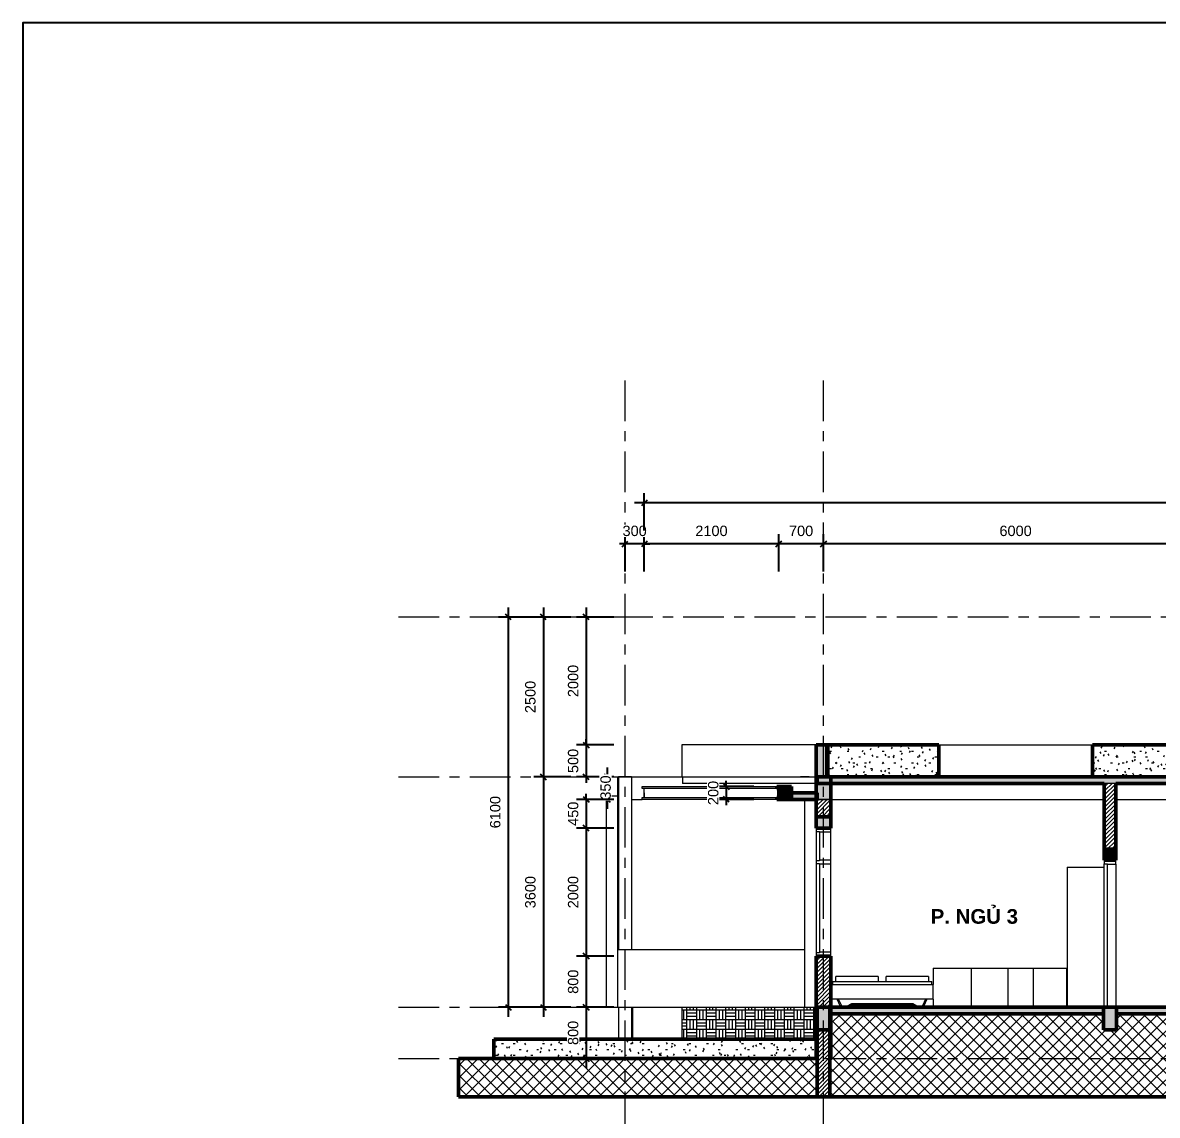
# Model space of a CAD drawing. Header units: millimetres. Extents: x 2164007 to 2324354, y -2513385 to -2308978.
# Drawn here: x 2201896 to 2219618, y -2465074 to -2447998 of the extents above; entities that cross this region are included whole.
import ezdxf

# ---------------------------------------------------------------- set-up
doc = ezdxf.new("R2010")
doc.units = ezdxf.units.MM
doc.linetypes.add('Grid Line', pattern=[22.225, 12.7, -3.175, 3.175, -3.175])
doc.layers.add('5', color=5, linetype='Continuous')
for name, color, linetype, lineweight in [('A-ANNO-DIMS', 211, 'Continuous', 9), ('A-AREA-IDEN', 2, 'Continuous', 9), ('A-DETL-GENF', 8, 'Continuous', 9), ('A-DETL-THIN', 151, 'Continuous', 9), ('A-DETL-WIDE', 214, 'Continuous', 50), ('A-DOOR', 8, 'Continuous', 13), ('A-FLOR', 8, 'Continuous', 13), ('A-FLOR-PATT', 8, 'Continuous', 13), ('A-GLAZ', 8, 'Continuous', 13), ('A-WALL', 113, 'Continuous', 20), ('A-WALL-PATT', 8, 'Continuous', 50), ('I-FURN', 8, 'Continuous', 9), ('S-BEAM', 8, 'Continuous', 9), ('S-COLS', 52, 'Continuous', 9), ('S-GRID', 8, 'Continuous', 9)]:
    doc.layers.add(name, color=color, linetype=linetype, lineweight=lineweight)
doc.styles.add('Arial_1', font='arial.ttf', dxfattribs={"height": 162.282934})
doc.styles.add('Arial_B_1', font='arialbd.ttf', dxfattribs={"height": 253.68905})
doc.dimstyles.new('Dim_dai_ca_vu', dxfattribs={"dimscale": 304.8, "dimtxt": 165, "dimasz": 0.292969, "dimexe": 0.492126, "dimexo": 0.0625, "dimgap": 0.393701, "dimtad": 1, "dimdec": 0, "dimzin": 0, "dimdsep": 46, "dimtxsty": 'Arial_1', "dimblk1": 'OBLIQUE', "dimblk2": 'OBLIQUE', "dimsah": 1, "dimcen": 0.09, "dimdle": 0.492126, "dimadec": 0, "dimazin": 0, "dimtfac": 1, "dimtdec": 4, "dimtix": 1, "dimtmove": 0, "dimatfit": 3, "dimfxl": 0.984252, "dimfxlon": 1, "dimtvp": 1, "dimtfill": 1, "dimtolj": 1, "dimtzin": 0, "dimarcsym": 2})
doc.dimstyles.new('Dim_dai_ca_vu_1', dxfattribs={"dimscale": 304.8, "dimtxt": 165, "dimasz": 0.292969, "dimexe": 0.492126, "dimexo": 0.0625, "dimgap": 0.393701, "dimtad": 1, "dimdec": 0, "dimzin": 0, "dimdsep": 46, "dimtxsty": 'Arial_1', "dimblk1": 'OBLIQUE', "dimblk2": 'OBLIQUE', "dimsah": 1, "dimcen": 0.09, "dimdle": 0.492126, "dimadec": 0, "dimazin": 0, "dimtfac": 1, "dimtdec": 4, "dimtix": 1, "dimtmove": 0, "dimatfit": 3, "dimfxl": 0.984252, "dimfxlon": 1, "dimtvp": 1, "dimtfill": 1, "dimtolj": 1, "dimtzin": 0, "dimarcsym": 2})
pattern_1 = [(45, (2224097.583, -2460935.895), (-31.8198, 31.8198), [])]
pattern_2 = [(0, (2224097.58, -2460935.895), (365.76, 91.44), [30.175, -244.145, 30.175, -244.145, -1463.04]), (0, (2224097.58, -2460935.895), (365.76, 91.44), [-548.64, 30.175, -518.465, 30.175, -244.145, -640.08]), (0, (2224097.58, -2460935.895), (365.76, 91.44), [-1371.6, 30.175, -152.705, 30.175, -427.025]), (120, (2224234.74, -2460890.175), (-262.06936, 271.03745), [30.175, -244.145, 30.175, -1707.185]), (120, (2224234.74, -2460890.175), (-262.06936, 271.03745), [-304.495, -244.145, 30.175, -518.465, -914.4]), (120, (2224234.74, -2460890.175), (-262.06936, 271.03745), [-1097.28, 30.175, -244.145, 30.175, -609.905]), (120, (2224234.74, -2460890.175), (-262.06936, 271.03745), [-1401.775, -152.705, 30.175, -427.025]), (240, (2224280.46, -2460707.295), (-103.69064, -362.47745), [30.175, -244.145, 30.175, -1707.185]), (240, (2224280.46, -2460707.295), (-103.69064, -362.47745), [-304.495, -244.145, 30.175, -518.465, -914.4]), (240, (2224280.46, -2460707.295), (-103.69064, -362.47745), [-1097.28, 30.175, -244.145, 30.175, -609.905]), (240, (2224280.46, -2460707.295), (-103.69064, -362.47745), [-1401.775, -152.705, 30.175, -427.025])]

# ---------------------------------------------------------------- blocks, each defined once
blk = doc.blocks.new('Bed 1800X200 - Double 53_ x 74_ 2-1063012-mc 1-1')
at = {"layer": 'I-FURN'}
for p, q in [((-8100, 356), (-6500, 356)), ((-8074, 406), (-8074, 356)), ((-8074, 406), (-8049, 406)), ((-8049, 406), (-6551, 406)), ((-7363, 483), (-8024, 483)), ((-8024, 457), (-8024, 483)), ((-8024, 432), (-8024, 457)), ((-8024, 406), (-8024, 432)), ((-7363, 483), (-7363, 457)), ((-7363, 457), (-7363, 432)), ((-7363, 432), (-7363, 406)), ((-6576, 483), (-7236, 483)), ((-7236, 457), (-7236, 483)), ((-7236, 432), (-7236, 457)), ((-7236, 406), (-7236, 432)), ((-6576, 483), (-6576, 457)), ((-6576, 457), (-6576, 432)), ((-6576, 432), (-6576, 406)), ((-6551, 406), (-6525, 406)), ((-6525, 356), (-6525, 406)), ((-6500, 127), (-6500, 356)), ((-6500, 127), (-8100, 127)), ((-7948, 15), (-8000, 127)), ((-7930, 23), (-7979, 127)), ((-7930, 23), (-7979, 127)), ((-7846, 19), (-7925, 19)), ((-7778, 57), (-7843, 20)), ((-7773, 38), (-7833, 3)), ((-7773, 38), (-7833, 3)), ((-6821, 57), (-7778, 57)), ((-6827, 38), (-7773, 38)), ((-6766, 3), (-6827, 38)), ((-6757, 20), (-6821, 57)), ((-6675, 19), (-6754, 19)), ((-6621, 127), (-6669, 23)), ((-6600, 127), (-6652, 15))]:
    blk.add_line(p, q, dxfattribs=at)
for centre, radius, start, end in [((-7925, 25), 25.4, 205, 270), ((-7924, 25), 6.35, 205, 270), ((-7925, 25), 6.35, 205, 270), ((-7846, 25), 6.35, 270, 300), ((-7846, 25), 25.4, 270, 300), ((-7846, 25), 25.4, 285, 300), ((-6754, 25), 25.4, 240, 270), ((-6754, 25), 6.35, 240, 270), ((-6675, 25), 6.35, 270, 335), ((-6675, 25), 25.4, 270, 335)]:
    blk.add_arc(centre, radius, start, end, dxfattribs=at)
blk = doc.blocks.new('Furniture 3 - Furniture 3-1062904-mc 1-1')
at = {"layer": 'I-FURN'}
for p, q in [((-6500, 611), (-5910, 611)), ((-6500, 611), (-6500, 356)), ((-6500, 127), (-6500, 20)), ((-5910, 20), (-6500, 20))]:
    blk.add_line(p, q, dxfattribs=at)
blk = doc.blocks.new('Furniture 5 - Furniture 3-1062959-mc 1-1')
at = {"layer": 'I-FURN'}
for p, q in [((-5910, 611), (-5335, 611)), ((-5910, 611), (-5910, 20)), ((-4935, 611), (-4415, 611)), ((-4415, 20), (-4415, 611)), ((-5335, 20), (-5910, 20)), ((-4415, 20), (-4935, 20))]:
    blk.add_line(p, q, dxfattribs=at)
blk = doc.blocks.new('Furniture 10 - Furniture 3-1063418-mc 1-1')
at = {"layer": 'I-FURN'}
for p, q in [((-5335, 611), (-5335, 20)), ((-5335, 611), (-4935, 611)), ((-4935, 20), (-4935, 611)), ((-4935, 20), (-5335, 20))]:
    blk.add_line(p, q, dxfattribs=at)
blk = doc.blocks.new('Furniture 20 - Furniture 3-1065859-mc 1-1')
at = {"layer": 'I-FURN'}
for q in [(-3830, 2189), (-4410, 0)]:
    blk.add_line((-4410, 2189), q, dxfattribs=at)
blk = doc.blocks.new('CUADI XINFA 65X940X2300 - D2-1066362-mc 1-1')
at = {"layer": 'A-DOOR'}
for p, q in [((-3830, 2300), (-3830, 2245)), ((-3830, 2245), (-3780, 2245)), ((-3830, 0), (-3830, 2245)), ((-3780, 2245), (-3780, 2235)), ((-3780, 2235), (-3650, 2235)), ((-3780, 0), (-3780, 2235)), ((-3650, 2235), (-3650, 2300)), ((-3650, 2235), (-3650, 0))]:
    blk.add_line(p, q, dxfattribs=at)
blk = doc.blocks.new('SO2000X2000X700 - S3-1099097-mc 1-1')
at = {"layer": 'A-GLAZ'}
for p, q in [((-8330, 2800), (-8330, 2750)), ((-8330, 2750), (-8280, 2750)), ((-8330, 2750), (-8330, 2290)), ((-8280, 2750), (-8280, 2740)), ((-8280, 2740), (-8100, 2740)), ((-8280, 2740), (-8280, 2300)), ((-8100, 2740), (-8100, 2800)), ((-8100, 2300), (-8100, 2740)), ((-8280, 2290), (-8330, 2290)), ((-8330, 2290), (-8330, 2250)), ((-8330, 2250), (-8280, 2250)), ((-8330, 2250), (-8330, 850)), ((-8100, 2300), (-8280, 2300)), ((-8280, 2300), (-8280, 2290)), ((-8280, 2250), (-8280, 2240)), ((-8280, 2240), (-8100, 2240)), ((-8280, 2240), (-8280, 860)), ((-8100, 2240), (-8100, 2300)), ((-8100, 860), (-8100, 2240)), ((-8280, 850), (-8330, 850)), ((-8330, 850), (-8330, 800)), ((-8330, 800), (-8100, 800)), ((-8280, 860), (-8280, 850)), ((-8100, 860), (-8280, 860)), ((-8100, 800), (-8100, 860))]:
    blk.add_line(p, q, dxfattribs=at)
blk = doc.blocks.new('Floors 3 - Floors 3-1078498-mc 1-1')
at = {"layer": 'A-FLOR-PATT', "lineweight": 13}
blk.add_hatch(color=256, dxfattribs=at).paths.add_polyline_path([(-8915, 3250), (-8715, 3250), (-8715, 3450), (-8915, 3450)], flags=0)
at = {"layer": 'A-FLOR'}
blk.add_line((-11015, 3280), (-11015, 3420), dxfattribs=at)
at = {"layer": 'A-FLOR', "lineweight": 50}
for p, q in [((-8715, 3450), (-8915, 3450)), ((-8915, 3450), (-8915, 3250)), ((-8715, 3250), (-8715, 3450)), ((-8915, 3250), (-8715, 3250))]:
    blk.add_line(p, q, dxfattribs=at)
blk = doc.blocks.new('Floors 6 - Floors 3-1090177-mc 1-1')
at = {"layer": 'A-FLOR-PATT', "lineweight": 13}
h = blk.add_hatch(color=256, dxfattribs=at)
h.paths.add_polyline_path([(-8945, 3250), (-8915, 3250), (-8915, 3280), (-8945, 3280)], flags=0)
h.paths.add_polyline_path([(-8945, 3420), (-8915, 3420), (-8915, 3450), (-8945, 3450)], flags=0)
at = {"layer": 'A-FLOR'}
for p, q in [((-11045, 3450), (-8945, 3450)), ((-11045, 3420), (-11045, 3450)), ((-8945, 3420), (-11045, 3420)), ((-11045, 3280), (-8945, 3280)), ((-11045, 3250), (-11045, 3280)), ((-8945, 3250), (-11045, 3250))]:
    blk.add_line(p, q, dxfattribs=at)
at = {"layer": 'A-FLOR', "lineweight": 50}
for p, q in [((-8915, 3450), (-8945, 3450)), ((-8945, 3450), (-8945, 3420)), ((-8945, 3420), (-8915, 3420)), ((-8915, 3420), (-8915, 3450)), ((-8915, 3280), (-8945, 3280)), ((-8945, 3280), (-8945, 3250)), ((-8945, 3250), (-8915, 3250)), ((-8915, 3250), (-8915, 3280))]:
    blk.add_line(p, q, dxfattribs=at)
blk = doc.blocks.new('_Oblique')
at = {"color": 0, "linetype": 'ByBlock', "lineweight": -2}
blk.add_line((-0.5, -0.5), (0.5, 0.5), dxfattribs=at)
blk = doc.blocks.new('*D518')
at = {"layer": 'A-ANNO-DIMS', "color": 0, "lineweight": -2}
for p, q in [((2214404, -2456575), (2214404, -2455994)), ((2220404, -2456575), (2220404, -2455994)), ((2220554, -2456144), (2214254, -2456144))]:
    blk.add_line(p, q, dxfattribs=at)
at = {"layer": 'Defpoints', "color": 0}
for p in [(2214404, -2456144), (2214404, -2456594), (2220404, -2456594)]:
    blk.add_point(p, dxfattribs=at)
at = {"layer": 'A-ANNO-DIMS', "color": 0, "lineweight": -2, "xscale": 89.296875, "yscale": 89.296875, "zscale": 89.296875, "rotation": 180}
blk.add_blockref('_Oblique', (2214404, -2456144), dxfattribs=at)
at = {"layer": 'A-ANNO-DIMS', "color": 0, "lineweight": -2, "xscale": 89.296875, "yscale": 89.296875, "zscale": 89.296875}
blk.add_blockref('_Oblique', (2220404, -2456144), dxfattribs=at)
at = {"layer": 'A-ANNO-DIMS', "color": 0, "insert": (2217404, -2455941), "char_height": 162.3, "attachment_point": 5, "style": 'Arial_1', "bg_fill": 3, "box_fill_scale": 1.1, "bg_fill_color": 256, "bg_fill_true_color": 13158600, "bg_fill_transparency": 0}
blk.add_mtext('\\A1;6000', dxfattribs=at)
blk = doc.blocks.new('*D519')
at = {"layer": 'A-ANNO-DIMS', "color": 0, "lineweight": -2}
for p, q in [((2213704, -2456575), (2213704, -2455994)), ((2214404, -2456575), (2214404, -2455994)), ((2214554, -2456144), (2213554, -2456144))]:
    blk.add_line(p, q, dxfattribs=at)
at = {"layer": 'Defpoints', "color": 0}
for p in [(2213704, -2456144), (2213704, -2456594), (2214404, -2456594)]:
    blk.add_point(p, dxfattribs=at)
at = {"layer": 'A-ANNO-DIMS', "color": 0, "lineweight": -2, "xscale": 89.296875, "yscale": 89.296875, "zscale": 89.296875, "rotation": 180}
blk.add_blockref('_Oblique', (2213704, -2456144), dxfattribs=at)
at = {"layer": 'A-ANNO-DIMS', "color": 0, "lineweight": -2, "xscale": 89.296875, "yscale": 89.296875, "zscale": 89.296875}
blk.add_blockref('_Oblique', (2214404, -2456144), dxfattribs=at)
at = {"layer": 'A-ANNO-DIMS', "color": 0, "insert": (2214054, -2455941), "char_height": 162.3, "attachment_point": 5, "style": 'Arial_1', "bg_fill": 3, "box_fill_scale": 1.1, "bg_fill_color": 256, "bg_fill_true_color": 13158600, "bg_fill_transparency": 15840092}
blk.add_mtext('\\A1;700', dxfattribs=at)
blk = doc.blocks.new('*D520')
at = {"layer": 'A-ANNO-DIMS', "color": 0, "lineweight": -2}
for p, q in [((2211604, -2456575), (2211604, -2455994)), ((2213704, -2456575), (2213704, -2455994)), ((2213854, -2456144), (2211454, -2456144))]:
    blk.add_line(p, q, dxfattribs=at)
at = {"layer": 'Defpoints', "color": 0}
for p in [(2211604, -2456144), (2211604, -2456594), (2213704, -2456594)]:
    blk.add_point(p, dxfattribs=at)
at = {"layer": 'A-ANNO-DIMS', "color": 0, "lineweight": -2, "xscale": 89.296875, "yscale": 89.296875, "zscale": 89.296875, "rotation": 180}
blk.add_blockref('_Oblique', (2211604, -2456144), dxfattribs=at)
at = {"layer": 'A-ANNO-DIMS', "color": 0, "lineweight": -2, "xscale": 89.296875, "yscale": 89.296875, "zscale": 89.296875}
blk.add_blockref('_Oblique', (2213704, -2456144), dxfattribs=at)
at = {"layer": 'A-ANNO-DIMS', "color": 0, "insert": (2212654, -2455941), "char_height": 162.3, "attachment_point": 5, "style": 'Arial_1', "bg_fill": 3, "box_fill_scale": 1.1, "bg_fill_color": 256, "bg_fill_true_color": 13158600, "bg_fill_transparency": 15840092}
blk.add_mtext('\\A1;2100', dxfattribs=at)
blk = doc.blocks.new('*D521')
at = {"layer": 'A-ANNO-DIMS', "color": 0, "lineweight": -2}
for p, q in [((2211304, -2456575), (2211304, -2455994)), ((2211604, -2456575), (2211604, -2455994)), ((2211304, -2456144), (2211215, -2456144)), ((2211604, -2456144), (2211304, -2456144)), ((2211604, -2456144), (2211693, -2456144))]:
    blk.add_line(p, q, dxfattribs=at)
at = {"layer": 'Defpoints', "color": 0}
for p in [(2211304, -2456144), (2211304, -2456594), (2211604, -2456594)]:
    blk.add_point(p, dxfattribs=at)
at = {"layer": 'A-ANNO-DIMS', "color": 0, "lineweight": -2, "xscale": 89.296875, "yscale": 89.296875, "zscale": 89.296875}
blk.add_blockref('_Oblique', (2211304, -2456144), dxfattribs=at)
at = {"layer": 'A-ANNO-DIMS', "color": 0, "lineweight": -2, "xscale": 89.296875, "yscale": 89.296875, "zscale": 89.296875, "rotation": 180}
blk.add_blockref('_Oblique', (2211604, -2456144), dxfattribs=at)
at = {"layer": 'A-ANNO-DIMS', "color": 0, "insert": (2211454, -2455941), "char_height": 162.3, "attachment_point": 5, "style": 'Arial_1', "bg_fill": 3, "box_fill_scale": 1.1, "bg_fill_color": 256, "bg_fill_true_color": 13158600, "bg_fill_transparency": 5311984}
blk.add_mtext('\\A1;300', dxfattribs=at)
blk = doc.blocks.new('*D522')
at = {"layer": 'A-ANNO-DIMS', "color": 0, "lineweight": -2}
for p, q in [((2211604, -2455934), (2211604, -2455353)), ((2232604, -2455934), (2232604, -2455353)), ((2232754, -2455503), (2211454, -2455503))]:
    blk.add_line(p, q, dxfattribs=at)
at = {"layer": 'Defpoints', "color": 0}
for p in [(2211604, -2455503), (2211604, -2455953), (2232604, -2455953)]:
    blk.add_point(p, dxfattribs=at)
at = {"layer": 'A-ANNO-DIMS', "color": 0, "lineweight": -2, "xscale": 89.296875, "yscale": 89.296875, "zscale": 89.296875, "rotation": 180}
blk.add_blockref('_Oblique', (2211604, -2455503), dxfattribs=at)
at = {"layer": 'A-ANNO-DIMS', "color": 0, "lineweight": -2, "xscale": 89.296875, "yscale": 89.296875, "zscale": 89.296875}
blk.add_blockref('_Oblique', (2232604, -2455503), dxfattribs=at)
at = {"layer": 'A-ANNO-DIMS', "color": 0, "insert": (2222104, -2455300), "char_height": 162.3, "attachment_point": 5, "style": 'Arial_1', "bg_fill": 3, "box_fill_scale": 1.1, "bg_fill_color": 256, "bg_fill_true_color": 13158600, "bg_fill_transparency": 5769772}
blk.add_mtext('\\A1;21000', dxfattribs=at)
blk = doc.blocks.new('*D523')
at = {"layer": 'A-ANNO-DIMS', "color": 0, "lineweight": -2}
for p, q in [((2210697, -2457136), (2210697, -2459436)), ((2211127, -2457286), (2210547, -2457286)), ((2211127, -2459286), (2210547, -2459286))]:
    blk.add_line(p, q, dxfattribs=at)
at = {"layer": 'Defpoints', "color": 0}
for p in [(2211147, -2457286), (2210697, -2459286), (2211147, -2459286)]:
    blk.add_point(p, dxfattribs=at)
at = {"layer": 'A-ANNO-DIMS', "color": 0, "lineweight": -2, "xscale": 89.296875, "yscale": 89.296875, "zscale": 89.296875}
for p, rotation in [((2210697, -2457286), 90), ((2210697, -2459286), 270)]:
    blk.add_blockref('_Oblique', p, dxfattribs=dict(at, rotation=rotation))
at = {"layer": 'A-ANNO-DIMS', "color": 0, "insert": (2210494, -2458286), "char_height": 162.3, "attachment_point": 5, "rotation": 90, "style": 'Arial_1', "bg_fill": 3, "box_fill_scale": 1.1, "bg_fill_color": 256, "bg_fill_true_color": 13158600, "bg_fill_transparency": 15842156}
blk.add_mtext('\\A1;2000', dxfattribs=at)
blk = doc.blocks.new('*D524')
at = {"layer": 'A-ANNO-DIMS', "color": 0, "lineweight": -2}
for p, q in [((2210697, -2459286), (2210697, -2459197)), ((2211127, -2459286), (2210547, -2459286)), ((2210697, -2459286), (2210697, -2459786)), ((2211127, -2459786), (2210547, -2459786)), ((2210697, -2459786), (2210697, -2459875))]:
    blk.add_line(p, q, dxfattribs=at)
at = {"layer": 'Defpoints', "color": 0}
for p in [(2211147, -2459286), (2210697, -2459786), (2211147, -2459786)]:
    blk.add_point(p, dxfattribs=at)
at = {"layer": 'A-ANNO-DIMS', "color": 0, "lineweight": -2, "xscale": 89.296875, "yscale": 89.296875, "zscale": 89.296875}
for p, rotation in [((2210697, -2459286), 270), ((2210697, -2459786), 90)]:
    blk.add_blockref('_Oblique', p, dxfattribs=dict(at, rotation=rotation))
at = {"layer": 'A-ANNO-DIMS', "color": 0, "insert": (2210494, -2459536), "char_height": 162.3, "attachment_point": 5, "rotation": 90, "style": 'Arial_1', "bg_fill": 3, "box_fill_scale": 1.1, "bg_fill_color": 256, "bg_fill_true_color": 13158600, "bg_fill_transparency": 15842156}
blk.add_mtext('\\A1;500', dxfattribs=at)
blk = doc.blocks.new('*D525')
at = {"layer": 'A-ANNO-DIMS', "color": 0, "lineweight": -2}
for p, q in [((2211027, -2459636), (2211027, -2460286)), ((2211127, -2459786), (2210877, -2459786)), ((2211127, -2460136), (2210877, -2460136))]:
    blk.add_line(p, q, dxfattribs=at)
at = {"layer": 'A-ANNO-DIMS', "color": 0, "lineweight": -2, "xscale": 89.296875, "yscale": 89.296875, "zscale": 89.296875}
for p, rotation in [((2211027, -2459786), 90), ((2211027, -2460136), 270)]:
    blk.add_blockref('_Oblique', p, dxfattribs=dict(at, rotation=rotation))
at = {"layer": 'A-ANNO-DIMS', "color": 0, "insert": (2210919, -2460140), "char_height": 162.3, "attachment_point": 1, "rotation": 90, "line_spacing_factor": 0.938532, "style": 'Arial_1', "bg_fill": 3, "box_fill_scale": 1.1, "bg_fill_color": 256, "bg_fill_true_color": 13158600, "bg_fill_transparency": 5455232}
blk.add_mtext('\\A1;350', dxfattribs=at)
at = {"layer": 'Defpoints', "color": 0}
for p in [(2211147, -2459786), (2211027, -2460136), (2211147, -2460136)]:
    blk.add_point(p, dxfattribs=at)
blk = doc.blocks.new('*D526')
at = {"layer": 'A-ANNO-DIMS', "color": 0, "lineweight": -2}
for p, q in [((2210697, -2460136), (2210697, -2460047)), ((2211127, -2460136), (2210547, -2460136)), ((2210697, -2460136), (2210697, -2460586)), ((2211127, -2460586), (2210547, -2460586)), ((2210697, -2460586), (2210697, -2460675))]:
    blk.add_line(p, q, dxfattribs=at)
at = {"layer": 'Defpoints', "color": 0}
for p in [(2211147, -2460136), (2210697, -2460586), (2211147, -2460586)]:
    blk.add_point(p, dxfattribs=at)
at = {"layer": 'A-ANNO-DIMS', "color": 0, "lineweight": -2, "xscale": 89.296875, "yscale": 89.296875, "zscale": 89.296875}
for p, rotation in [((2210697, -2460136), 270), ((2210697, -2460586), 90)]:
    blk.add_blockref('_Oblique', p, dxfattribs=dict(at, rotation=rotation))
at = {"layer": 'A-ANNO-DIMS', "color": 0, "insert": (2210494, -2460361), "char_height": 162.3, "attachment_point": 5, "rotation": 90, "style": 'Arial_1', "bg_fill": 3, "box_fill_scale": 1.1, "bg_fill_color": 256, "bg_fill_true_color": 13158600, "bg_fill_transparency": 15842156}
blk.add_mtext('\\A1;450', dxfattribs=at)
blk = doc.blocks.new('*D527')
at = {"layer": 'A-ANNO-DIMS', "color": 0, "lineweight": -2}
for p, q in [((2210697, -2460436), (2210697, -2462736)), ((2211127, -2460586), (2210547, -2460586)), ((2211127, -2462586), (2210547, -2462586))]:
    blk.add_line(p, q, dxfattribs=at)
at = {"layer": 'Defpoints', "color": 0}
for p in [(2211147, -2460586), (2210697, -2462586), (2211147, -2462586)]:
    blk.add_point(p, dxfattribs=at)
at = {"layer": 'A-ANNO-DIMS', "color": 0, "lineweight": -2, "xscale": 89.296875, "yscale": 89.296875, "zscale": 89.296875}
for p, rotation in [((2210697, -2460586), 90), ((2210697, -2462586), 270)]:
    blk.add_blockref('_Oblique', p, dxfattribs=dict(at, rotation=rotation))
at = {"layer": 'A-ANNO-DIMS', "color": 0, "insert": (2210494, -2461586), "char_height": 162.3, "attachment_point": 5, "rotation": 90, "style": 'Arial_1', "bg_fill": 3, "box_fill_scale": 1.1, "bg_fill_color": 256, "bg_fill_true_color": 13158600, "bg_fill_transparency": 5445760}
blk.add_mtext('\\A1;2000', dxfattribs=at)
blk = doc.blocks.new('*D528')
at = {"layer": 'A-ANNO-DIMS', "color": 0, "lineweight": -2}
for p, q in [((2211127, -2462586), (2210547, -2462586)), ((2210697, -2462436), (2210697, -2463536)), ((2211127, -2463386), (2210547, -2463386))]:
    blk.add_line(p, q, dxfattribs=at)
at = {"layer": 'Defpoints', "color": 0}
for p in [(2211147, -2462586), (2210697, -2463386), (2211147, -2463386)]:
    blk.add_point(p, dxfattribs=at)
at = {"layer": 'A-ANNO-DIMS', "color": 0, "lineweight": -2, "xscale": 89.296875, "yscale": 89.296875, "zscale": 89.296875}
for p, rotation in [((2210697, -2462586), 90), ((2210697, -2463386), 270)]:
    blk.add_blockref('_Oblique', p, dxfattribs=dict(at, rotation=rotation))
at = {"layer": 'A-ANNO-DIMS', "color": 0, "insert": (2210494, -2462986), "char_height": 162.3, "attachment_point": 5, "rotation": 90, "style": 'Arial_1', "bg_fill": 3, "box_fill_scale": 1.1, "bg_fill_color": 256, "bg_fill_true_color": 13158600, "bg_fill_transparency": 15842156}
blk.add_mtext('\\A1;800', dxfattribs=at)
blk = doc.blocks.new('*D529')
at = {"layer": 'A-ANNO-DIMS', "color": 0, "lineweight": -2}
for p, q in [((2210697, -2463236), (2210697, -2464336)), ((2211127, -2463386), (2210547, -2463386)), ((2211127, -2464186), (2210547, -2464186))]:
    blk.add_line(p, q, dxfattribs=at)
at = {"layer": 'Defpoints', "color": 0}
for p in [(2211147, -2463386), (2210697, -2464186), (2211147, -2464186)]:
    blk.add_point(p, dxfattribs=at)
at = {"layer": 'A-ANNO-DIMS', "color": 0, "lineweight": -2, "xscale": 89.296875, "yscale": 89.296875, "zscale": 89.296875}
for p, rotation in [((2210697, -2463386), 90), ((2210697, -2464186), 270)]:
    blk.add_blockref('_Oblique', p, dxfattribs=dict(at, rotation=rotation))
at = {"layer": 'A-ANNO-DIMS', "color": 0, "insert": (2210494, -2463786), "char_height": 162.3, "attachment_point": 5, "rotation": 90, "style": 'Arial_1', "bg_fill": 3, "box_fill_scale": 1.1, "bg_fill_color": 256, "bg_fill_true_color": 13158600, "bg_fill_transparency": 1216648}
blk.add_mtext('\\A1;800', dxfattribs=at)
blk = doc.blocks.new('*D530')
at = {"layer": 'A-ANNO-DIMS', "color": 0, "lineweight": -2}
for p, q in [((2210029, -2457136), (2210029, -2459936)), ((2210460, -2457286), (2209879, -2457286)), ((2210460, -2459786), (2209879, -2459786))]:
    blk.add_line(p, q, dxfattribs=at)
at = {"layer": 'Defpoints', "color": 0}
for p in [(2210479, -2457286), (2210029, -2459786), (2210479, -2459786)]:
    blk.add_point(p, dxfattribs=at)
at = {"layer": 'A-ANNO-DIMS', "color": 0, "lineweight": -2, "xscale": 89.296875, "yscale": 89.296875, "zscale": 89.296875}
for p, rotation in [((2210029, -2457286), 90), ((2210029, -2459786), 270)]:
    blk.add_blockref('_Oblique', p, dxfattribs=dict(at, rotation=rotation))
at = {"layer": 'A-ANNO-DIMS', "color": 0, "insert": (2209826, -2458536), "char_height": 162.3, "attachment_point": 5, "rotation": 90, "style": 'Arial_1', "bg_fill": 3, "box_fill_scale": 1.1, "bg_fill_color": 256, "bg_fill_true_color": 13158600, "bg_fill_transparency": 15847316}
blk.add_mtext('\\A1;2500', dxfattribs=at)
blk = doc.blocks.new('*D531')
at = {"layer": 'A-ANNO-DIMS', "color": 0, "lineweight": -2}
for p, q in [((2210029, -2459636), (2210029, -2463536)), ((2210460, -2459786), (2209879, -2459786)), ((2210460, -2463386), (2209879, -2463386))]:
    blk.add_line(p, q, dxfattribs=at)
at = {"layer": 'Defpoints', "color": 0}
for p in [(2210479, -2459786), (2210029, -2463386), (2210479, -2463386)]:
    blk.add_point(p, dxfattribs=at)
at = {"layer": 'A-ANNO-DIMS', "color": 0, "lineweight": -2, "xscale": 89.296875, "yscale": 89.296875, "zscale": 89.296875}
for p, rotation in [((2210029, -2459786), 90), ((2210029, -2463386), 270)]:
    blk.add_blockref('_Oblique', p, dxfattribs=dict(at, rotation=rotation))
at = {"layer": 'A-ANNO-DIMS', "color": 0, "insert": (2209826, -2461586), "char_height": 162.3, "attachment_point": 5, "rotation": 90, "style": 'Arial_1', "bg_fill": 3, "box_fill_scale": 1.1, "bg_fill_color": 256, "bg_fill_true_color": 13158600, "bg_fill_transparency": 15847316}
blk.add_mtext('\\A1;3600', dxfattribs=at)
blk = doc.blocks.new('*D532')
at = {"layer": 'A-ANNO-DIMS', "color": 0, "lineweight": -2}
for p, q in [((2209480, -2457136), (2209480, -2463536)), ((2209911, -2457286), (2209330, -2457286)), ((2209911, -2463386), (2209330, -2463386))]:
    blk.add_line(p, q, dxfattribs=at)
at = {"layer": 'Defpoints', "color": 0}
for p in [(2209930, -2457286), (2209480, -2463386), (2209930, -2463386)]:
    blk.add_point(p, dxfattribs=at)
at = {"layer": 'A-ANNO-DIMS', "color": 0, "lineweight": -2, "xscale": 89.296875, "yscale": 89.296875, "zscale": 89.296875}
for p, rotation in [((2209480, -2457286), 90), ((2209480, -2463386), 270)]:
    blk.add_blockref('_Oblique', p, dxfattribs=dict(at, rotation=rotation))
at = {"layer": 'A-ANNO-DIMS', "color": 0, "insert": (2209277, -2460336), "char_height": 162.3, "attachment_point": 5, "rotation": 90, "style": 'Arial_1', "bg_fill": 3, "box_fill_scale": 1.1, "bg_fill_color": 256, "bg_fill_true_color": 13158600, "bg_fill_transparency": 15847316}
blk.add_mtext('\\A1;6100', dxfattribs=at)
blk = doc.blocks.new('*D533')
at = {"layer": 'A-ANNO-DIMS', "color": 0, "lineweight": -2}
for p, q in [((2212885, -2459936), (2212885, -2459847)), ((2213316, -2459936), (2212735, -2459936)), ((2212885, -2459936), (2212885, -2460136)), ((2213316, -2460136), (2212735, -2460136)), ((2212885, -2460136), (2212885, -2460225))]:
    blk.add_line(p, q, dxfattribs=at)
at = {"layer": 'Defpoints', "color": 0}
for p in [(2213335, -2459936), (2212885, -2460136), (2213335, -2460136)]:
    blk.add_point(p, dxfattribs=at)
at = {"layer": 'A-ANNO-DIMS', "color": 0, "lineweight": -2, "xscale": 89.296875, "yscale": 89.296875, "zscale": 89.296875}
for p, rotation in [((2212885, -2459936), 270), ((2212885, -2460136), 90)]:
    blk.add_blockref('_Oblique', p, dxfattribs=dict(at, rotation=rotation))
at = {"layer": 'A-ANNO-DIMS', "color": 0, "insert": (2212682, -2460036), "char_height": 162.3, "attachment_point": 5, "rotation": 90, "style": 'Arial_1', "bg_fill": 3, "box_fill_scale": 1.1, "bg_fill_color": 256, "bg_fill_true_color": 13158600, "bg_fill_transparency": 15847316}
blk.add_mtext('\\A1;200', dxfattribs=at)

msp = doc.modelspace()

# ---------------------------------------------------------------- hatches: boundary and pattern name
at = {"layer": 'A-DETL-GENF'}
for points in [[(2214289.1, -2460585.9), (2214519.1, -2460585.9), (2214519.1, -2460407), (2214289.1, -2460407)], [(2218969.1, -2461085.9), (2218969.1, -2460915.2), (2218789.1, -2460915.2), (2218789.1, -2461085.9)], [(2214304.1, -2463735.9), (2214504.1, -2463735.9), (2214504.1, -2463385.9), (2214304.1, -2463385.9)], [(2218779.1, -2463735.9), (2218979.1, -2463735.9), (2218979.1, -2463385.9), (2218779.1, -2463385.9)]]:
    msp.add_hatch(color=7, dxfattribs=at).paths.add_polyline_path(points, flags=0)
h = msp.add_hatch(dxfattribs=at)
h.set_pattern_fill('FP_12', style=0, pattern_type=2)
h.set_pattern_definition([(45, (2224097.58, -2460935.9), (-95.4594, 95.4594), []), (135, (2224097.58, -2460935.9), (-95.4594, -95.4594), [])])
h.paths.add_polyline_path([(2237489.1, -2464785.9), (2237489.1, -2464185.9), (2232704.1, -2464185.9), (2232704.1, -2463535.9), (2230704.1, -2463535.9), (2230704.1, -2464785.9), (2233703.6, -2464785.9)], flags=0)
h.paths.add_polyline_path([(2230440.1, -2464785.9), (2230504.1, -2464785.9), (2230504.1, -2463535.9), (2230489.1, -2463535.9), (2230489.1, -2463485.9), (2225019.1, -2463485.9), (2225019.1, -2464185.9), (2225004.1, -2464186.4), (2225004.1, -2464785.9), (2228808.3, -2464785.9)], flags=0)
h.paths.add_polyline_path([(2224804.1, -2464785.9), (2224804.1, -2464185.9), (2220504.1, -2464185.9), (2220504.1, -2464785.9), (2223912.9, -2464785.9)], flags=0)
h.paths.add_polyline_path([(2220304.1, -2464785.9), (2220304.1, -2463485.9), (2218979.1, -2463485.9), (2218979.1, -2463735.9), (2218779.1, -2463735.9), (2218779.1, -2463485.9), (2214519.1, -2463485.9), (2214519.1, -2464185.9), (2214504.1, -2464185.9), (2214504.1, -2464785.9), (2219017.5, -2464785.9)], flags=0)
h.paths.add_polyline_path([(2214304.1, -2464785.9), (2214304.1, -2464185.9), (2208704.1, -2464185.9), (2208704.1, -2464785.9), (2214122.2, -2464785.9)], flags=0)
h = msp.add_hatch(dxfattribs=at)
h.set_pattern_fill('FP_1', style=0, pattern_type=2)
h.set_pattern_definition(pattern_1)
h.paths.add_polyline_path([(2214504.1, -2464785.9), (2214504.1, -2463735.9), (2214304.1, -2463735.9), (2214304.1, -2464785.9)], flags=0)
at = {"layer": 'A-FLOR-PATT', "lineweight": 9}
h = msp.add_hatch(dxfattribs=at)
h.set_pattern_fill('FP_5', color=256, style=0, pattern_type=2)
h.set_pattern_definition(pattern_2)
h.paths.add_polyline_path([(2214454.1, -2459785.9), (2216204.1, -2459785.9), (2216204.1, -2459285.9), (2214454.1, -2459285.9), (2214454.1, -2459773)], flags=0)
h.paths.add_polyline_path([(2220354.1, -2459785.9), (2220354.1, -2459285.9), (2218604.1, -2459285.9), (2218604.1, -2459785.9), (2220241.4, -2459785.9)], flags=0)
at = {"layer": 'A-FLOR-PATT', "lineweight": 13}
h = msp.add_hatch(color=256, dxfattribs=at)
h.paths.add_polyline_path([(2220241.4, -2459885.9), (2220504.1, -2459885.9), (2220504.1, -2459785.9), (2214304.1, -2459785.9), (2214304.1, -2459885.9), (2219833.4, -2459885.9)], flags=0)
h.paths.add_polyline_path([(2230704.1, -2459885.9), (2230704.1, -2459785.9), (2224804.1, -2459785.9), (2224804.1, -2459885.9), (2230440.1, -2459885.9)], flags=0)
h = msp.add_hatch(color=256, dxfattribs=at)
h.paths.add_polyline_path([(2230701.5, -2460135.9), (2232704.1, -2460135.9), (2232704.1, -2460035.9), (2230701.5, -2460035.9)], flags=0)
h.paths.add_polyline_path([(2214122.2, -2460135.9), (2214304.1, -2460135.9), (2214304.1, -2460035.9), (2213704.1, -2460035.9), (2213704.1, -2460135.9)], flags=0)
at = {"layer": 'A-FLOR-PATT', "lineweight": 9}
h = msp.add_hatch(dxfattribs=at)
h.set_pattern_fill('FP_5', color=256, style=0, pattern_type=2)
h.set_pattern_definition(pattern_2)
h.paths.add_polyline_path([(2226360.6, -2463485.9), (2230504.1, -2463485.9), (2230504.1, -2463385.9), (2225004.1, -2463385.9), (2225004.1, -2463485.9), (2225544.7, -2463485.9)], flags=0)
h.paths.add_polyline_path([(2214504.1, -2463485.9), (2218779.1, -2463485.9), (2218779.1, -2463385.9), (2214504.1, -2463385.9), (2214504.1, -2463484.2)], flags=0)
h.paths.add_polyline_path([(2218979.1, -2463485.9), (2220304.1, -2463485.9), (2220304.1, -2463385.9), (2218979.1, -2463385.9), (2218979.1, -2463409.6)], flags=0)
h = msp.add_hatch(dxfattribs=at)
h.set_pattern_fill('FP_5', color=256, style=0, pattern_type=2)
h.set_pattern_definition(pattern_2)
h.paths.add_polyline_path([(2214289.1, -2464185.9), (2214289.1, -2463885.9), (2209256.1, -2463885.9), (2209256.1, -2464185.9), (2214122.2, -2464185.9)], flags=0)
at = {"layer": 'A-WALL-PATT'}
msp.add_hatch(color=256, dxfattribs=at).paths.add_polyline_path([(2214454.1, -2459785.9), (2214454.1, -2459285.9), (2214304.1, -2459285.9), (2214304.1, -2459785.9)], flags=0)
at = {"layer": 'A-WALL-PATT', "lineweight": 9}
h = msp.add_hatch(dxfattribs=at)
h.set_pattern_fill('FP_1', color=256, style=0, pattern_type=2)
h.set_pattern_definition(pattern_1)
h.paths.add_polyline_path([(2218954.1, -2460915.2), (2218954.1, -2459885.9), (2218804.1, -2459885.9), (2218804.1, -2460915.2)], flags=0)
h = msp.add_hatch(dxfattribs=at)
h.set_pattern_fill('FP_1', color=256, style=0, pattern_type=2)
h.set_pattern_definition(pattern_1)
h.paths.add_polyline_path([(2214504.1, -2463385.9), (2214504.1, -2462585.9), (2214304.1, -2462585.9), (2214304.1, -2463385.9)], flags=0)
h.paths.add_polyline_path([(2214383.6, -2460407), (2214504.1, -2460407), (2214504.1, -2460135.9), (2214304.1, -2460135.9), (2214304.1, -2460407)], flags=0)
h = msp.add_hatch(dxfattribs=at)
h.set_pattern_fill('FP_8', color=256, style=0, pattern_type=2)
h.set_pattern_definition([(0, (2214404.07, -2464185.9), (152.4, 152.4), [152.4, -152.4]), (0, (2214404.07, -2464135.1), (152.4, 152.4), [152.4, -152.4]), (0, (2214404.07, -2464084.3), (152.4, 152.4), [152.4, -152.4]), (0, (2214404.07, -2464033.5), (152.4, 152.4), [152.4, -152.4]), (90, (2214404.07, -2464033.5), (-152.4, 152.4), [152.4, -152.4]), (90, (2214454.87, -2464033.5), (-152.4, 152.4), [152.4, -152.4]), (90, (2214505.67, -2464033.5), (-152.4, 152.4), [152.4, -152.4]), (90, (2214556.47, -2464033.5), (-152.4, 152.4), [152.4, -152.4])])
h.paths.add_polyline_path([(2214122.2, -2463885.9), (2214289.1, -2463885.9), (2214289.1, -2463385.9), (2212189.1, -2463385.9), (2212189.1, -2463885.9), (2214109.1, -2463885.9)], flags=0)
h = msp.add_hatch(dxfattribs=at)
h.set_pattern_fill('FP_6', color=256, style=0, pattern_type=2)
h.set_pattern_definition([(45, (2224097.58, -2460935.9), (-190.794, 190.794), [])])
h.paths.add_polyline_path([(2214289.1, -2464185.9), (2214304.1, -2464185.9), (2214304.1, -2463385.9), (2214289.1, -2463385.9), (2214289.1, -2463924.9)], flags=0)
at = {"layer": 'S-BEAM'}
msp.add_hatch(color=256, dxfattribs=at).paths.add_polyline_path([(2214504.1, -2460135.9), (2214504.1, -2459785.9), (2214304.1, -2459785.9), (2214304.1, -2460135.9)], flags=0)

# ---------------------------------------------------------------- linework, layer by layer
at = {"layer": '5'}
msp.add_lwpolyline([(2201896, -2476776.3), (2242592.6, -2476776.3), (2242592.6, -2447998), (2201896, -2447998)], close=True, dxfattribs=at)
at = {"layer": 'A-DETL-THIN'}
for p, q in [((2214180.7, -2459785.9), (2214045.7, -2459785.9)), ((2214045.7, -2459785.9), (2214081.4, -2459785.9))]:
    msp.add_line(p, q, dxfattribs=at)
at = {"layer": 'A-DETL-WIDE'}
for p, q in [((2214519.1, -2460407), (2214289.1, -2460407)), ((2214289.1, -2460407), (2214289.1, -2460585.9)), ((2214519.1, -2460585.9), (2214519.1, -2460407)), ((2214289.1, -2460585.9), (2214519.1, -2460585.9)), ((2218969.1, -2460915.2), (2218789.1, -2460915.2)), ((2218789.1, -2460915.2), (2218789.1, -2461085.9)), ((2218969.1, -2461085.9), (2218969.1, -2460915.2)), ((2218789.1, -2461085.9), (2218969.1, -2461085.9)), ((2214304.1, -2463385.9), (2214304.1, -2463735.9)), ((2214504.1, -2463385.9), (2214304.1, -2463385.9)), ((2214504.1, -2463735.9), (2214504.1, -2463385.9)), ((2218779.1, -2463385.9), (2218779.1, -2463735.9)), ((2218979.1, -2463385.9), (2218779.1, -2463385.9)), ((2218979.1, -2463735.9), (2218979.1, -2463385.9)), ((2218779.1, -2463485.9), (2214519.1, -2463485.9)), ((2214519.1, -2463485.9), (2214519.1, -2464185.9)), ((2220304.1, -2463485.9), (2218979.1, -2463485.9)), ((2214304.1, -2463735.9), (2214304.1, -2464785.9)), ((2214304.1, -2463735.9), (2214504.1, -2463735.9)), ((2214504.1, -2464785.9), (2214504.1, -2463735.9)), ((2218779.1, -2463735.9), (2218979.1, -2463735.9)), ((2214304.1, -2464185.9), (2208704.1, -2464185.9)), ((2208704.1, -2464185.9), (2208704.1, -2464785.9)), ((2214519.1, -2464185.9), (2214504.1, -2464185.9)), ((2208704.1, -2464785.9), (2214304.1, -2464785.9)), ((2214304.1, -2464785.9), (2214504.1, -2464785.9)), ((2214504.1, -2464785.9), (2220304.1, -2464785.9))]:
    msp.add_line(p, q, dxfattribs=at)
at = {"layer": 'A-FLOR', "lineweight": 50}
for p, q in [((2214454.1, -2459285.9), (2214454.1, -2459785.9)), ((2216204.1, -2459285.9), (2214469.1, -2459285.9)), ((2216204.1, -2459785.9), (2216204.1, -2459285.9)), ((2220339.1, -2459285.9), (2218604.1, -2459285.9)), ((2218604.1, -2459285.9), (2218604.1, -2459785.9)), ((2214304.1, -2459785.9), (2214304.1, -2459885.9)), ((2214304.1, -2459885.9), (2218789.1, -2459885.9)), ((2220339.1, -2459785.9), (2214469.1, -2459785.9)), ((2218969.1, -2459885.9), (2220504.1, -2459885.9)), ((2214304.1, -2460035.9), (2213704.1, -2460035.9)), ((2213704.1, -2460035.9), (2213704.1, -2460135.9)), ((2214304.1, -2460135.9), (2214304.1, -2460035.9)), ((2213704.1, -2460135.9), (2214304.1, -2460135.9)), ((2218779.1, -2463385.9), (2214504.1, -2463385.9)), ((2220304.1, -2463385.9), (2218979.1, -2463385.9)), ((2214504.1, -2463485.9), (2214519.1, -2463485.9)), ((2214289.1, -2463885.9), (2209256.1, -2463885.9)), ((2209256.1, -2463885.9), (2209256.1, -2464185.9)), ((2214289.1, -2464185.9), (2214289.1, -2463885.9))]:
    msp.add_line(p, q, dxfattribs=at)
at = {"layer": 'A-FLOR'}
for p, q in [((2216204.1, -2459285.9), (2218604.1, -2459285.9)), ((2212204.1, -2459785.9), (2212204.1, -2459885.9)), ((2214289.1, -2459885.9), (2212204.1, -2459885.9)), ((2211604.1, -2460035.9), (2211604.1, -2460105.9)), ((2211419.1, -2463385.9), (2211419.1, -2463885.9))]:
    msp.add_line(p, q, dxfattribs=at)
at = {"layer": 'A-WALL'}
for p, q in [((2214289.1, -2459285.9), (2212189.1, -2459285.9)), ((2212189.1, -2459285.9), (2212189.1, -2459785.9)), ((2211189.1, -2463385.9), (2211189.1, -2459785.9)), ((2211189.1, -2459785.9), (2211204.1, -2459785.9)), ((2212189.1, -2459785.9), (2214289.1, -2459785.9)), ((2214304.1, -2460135.9), (2214304.1, -2459885.9)), ((2214504.1, -2459785.9), (2214504.1, -2460135.9)), ((2211189.1, -2460085.9), (2211008.1, -2460085.9)), ((2211008.1, -2460085.9), (2211008.1, -2463385.9)), ((2214109.1, -2460135.9), (2214109.1, -2463385.9)), ((2214504.1, -2460135.9), (2214304.1, -2460135.9)), ((2214109.1, -2462485.9), (2211189.1, -2462485.9)), ((2211008.1, -2463385.9), (2214289.1, -2463385.9)), ((2212189.1, -2463385.9), (2212189.1, -2463885.9))]:
    msp.add_line(p, q, dxfattribs=at)
at = {"layer": 'A-WALL', "lineweight": 50}
for p, q in [((2214289.1, -2459285.9), (2214289.1, -2460407)), ((2214469.1, -2459285.9), (2214289.1, -2459285.9)), ((2214469.1, -2459785.9), (2214469.1, -2459285.9)), ((2214289.1, -2459785.9), (2214469.1, -2459785.9)), ((2214519.1, -2460407), (2214519.1, -2459785.9)), ((2218789.1, -2459885.9), (2218789.1, -2460915.2)), ((2218969.1, -2460915.2), (2218969.1, -2459885.9)), ((2214289.1, -2462585.9), (2214289.1, -2463885.9)), ((2214519.1, -2462585.9), (2214289.1, -2462585.9)), ((2214519.1, -2463485.9), (2214519.1, -2462585.9)), ((2214289.1, -2463385.9), (2214304.1, -2463385.9))]:
    msp.add_line(p, q, dxfattribs=at)
at = {"layer": 'A-WALL', "lineweight": 13}
for p, q in [((2214304.1, -2459285.9), (2214304.1, -2459785.9)), ((2214454.1, -2459285.9), (2214454.1, -2459785.9)), ((2218969.1, -2459885.9), (2218789.1, -2459885.9)), ((2218804.1, -2459885.9), (2218804.1, -2460915.2)), ((2218954.1, -2459885.9), (2218954.1, -2460915.2)), ((2214304.1, -2460407), (2214304.1, -2460135.9)), ((2214504.1, -2460407), (2214504.1, -2460135.9)), ((2214304.1, -2463385.9), (2214304.1, -2462585.9)), ((2214504.1, -2463385.9), (2214504.1, -2462585.9))]:
    msp.add_line(p, q, dxfattribs=at)
at = {"layer": 'S-BEAM'}
for p, q in [((2211404.1, -2459785.9), (2212189.1, -2459785.9)), ((2211404.1, -2459785.9), (2211404.1, -2460135.9)), ((2214304.1, -2459785.9), (2214304.1, -2460135.9)), ((2214504.1, -2460135.9), (2214504.1, -2459785.9)), ((2211404.1, -2460135.9), (2211574.1, -2460135.9)), ((2214304.1, -2460135.9), (2214504.1, -2460135.9)), ((2214519.1, -2460135.9), (2218789.1, -2460135.9)), ((2218969.1, -2460135.9), (2220289.1, -2460135.9))]:
    msp.add_line(p, q, dxfattribs=at)
at = {"layer": 'S-BEAM', "lineweight": 30}
msp.add_line((2214504.1, -2459785.9), (2214304.1, -2459785.9), dxfattribs=at)
at = {"layer": 'S-COLS'}
for p, q in [((2211204.1, -2459785.9), (2211204.1, -2462485.9)), ((2211404.1, -2459785.9), (2211204.1, -2459785.9)), ((2211404.1, -2459785.9), (2211404.1, -2462485.9)), ((2211204.1, -2463385.9), (2211204.1, -2463885.9)), ((2211404.1, -2463385.9), (2211404.1, -2463885.9))]:
    msp.add_line(p, q, dxfattribs=at)
at = {"layer": 'S-GRID', "linetype": 'Grid Line', "ltscale": 50}
for p, q in [((2211304.1, -2467558), (2211304.1, -2453547.5)), ((2214404.1, -2467558), (2214404.1, -2453547.5)), ((2207768, -2457285.9), (2240276, -2457285.9)), ((2207768, -2459785.9), (2240276, -2459785.9)), ((2207768, -2463385.9), (2240276, -2463385.9)), ((2207768, -2464185.9), (2239133, -2464185.9))]:
    msp.add_line(p, q, dxfattribs=at)

# ---------------------------------------------------------------- block references
at = {"layer": 'A-DOOR', "lineweight": 9}
msp.add_blockref('CUADI XINFA 65X940X2300 - D2-1066362-mc 1-1', (2222619, -2463385.9), dxfattribs=at)
at = {"layer": 'A-FLOR'}
for name in ['Floors 6 - Floors 3-1090177-mc 1-1', 'Floors 3 - Floors 3-1078498-mc 1-1']:
    msp.add_blockref(name, (2222619, -2463385.9), dxfattribs=at)
at = {"layer": 'A-GLAZ'}
msp.add_blockref('SO2000X2000X700 - S3-1099097-mc 1-1', (2222619, -2463385.9), dxfattribs=at)
at = {"layer": 'I-FURN'}
for name in ['Furniture 20 - Furniture 3-1065859-mc 1-1', 'Bed 1800X200 - Double 53_ x 74_ 2-1063012-mc 1-1', 'Furniture 3 - Furniture 3-1062904-mc 1-1', 'Furniture 5 - Furniture 3-1062959-mc 1-1', 'Furniture 10 - Furniture 3-1063418-mc 1-1']:
    msp.add_blockref(name, (2222619, -2463385.9), dxfattribs=at)

# ---------------------------------------------------------------- texts
at = {"layer": 'A-AREA-IDEN', "insert": (2216759.9, -2461851.1), "char_height": 228.32, "width": 1533.6, "attachment_point": 2, "line_spacing_factor": 0.938532, "style": 'Arial_B_1'}
msp.add_mtext('P. NGỦ 3', dxfattribs=at)

# ---------------------------------------------------------------- next in the draw order: dimensions: what is measured, and where the dimension line sits
at = {"layer": 'A-ANNO-DIMS'}
dim = msp.add_linear_dim(base=(2214404.1, -2456144.3), p1=(2220404.1, -2456594.3), p2=(2214404.1, -2456594.3), dimstyle='Dim_dai_ca_vu', override={"dimpost": '<>', "dimfxl": 6000}, dxfattribs=at)
dim.commit()
dim.dimension.update_dxf_attribs({"geometry": '*D518', "text_midpoint": (2217404.1, -2455941.5)})
for base, p1, p2, override, picture, middle in [((2210696.5, -2459285.9), (2211146.5, -2457285.9), (2211146.5, -2459285.9), {"dimpost": '<>', "dimfxl": 2000}, '*D523', (2210493.7, -2458285.9)), ((2212885.3, -2460135.9), (2213335.3, -2459935.9), (2213335.3, -2460135.9), {"dimpost": '<>', "dimfxl": 200}, '*D533', (2212682.5, -2460035.9))]:
    dim = msp.add_linear_dim(base=base, p1=p1, p2=p2, angle=90, dimstyle='Dim_dai_ca_vu', override=override, dxfattribs=at)
    dim.commit()
    dim.dimension.update_dxf_attribs({"geometry": picture, "text_midpoint": middle})

# ---------------------------------------------------------------- next in the draw order: dimensions: what is measured, and where the dimension line sits
dim = msp.add_linear_dim(base=(2213704.1, -2456144.3), p1=(2214404.1, -2456594.3), p2=(2213704.1, -2456594.3), dimstyle='Dim_dai_ca_vu', override={"dimpost": '<>', "dimfxl": 700}, dxfattribs=at)
dim.commit()
dim.dimension.update_dxf_attribs({"geometry": '*D519', "text_midpoint": (2214054.1, -2455941.5)})
dim = msp.add_linear_dim(base=(2210696.5, -2459785.9), p1=(2211146.5, -2459285.9), p2=(2211146.5, -2459785.9), angle=90, dimstyle='Dim_dai_ca_vu', override={"dimpost": '<>', "dimfxl": 500}, dxfattribs=at)
dim.commit()
dim.dimension.update_dxf_attribs({"geometry": '*D524', "text_midpoint": (2210493.7, -2459535.9)})

# ---------------------------------------------------------------- next in the draw order: dimensions: what is measured, and where the dimension line sits
dim = msp.add_linear_dim(base=(2211604.1, -2456144.3), p1=(2213704.1, -2456594.3), p2=(2211604.1, -2456594.3), dimstyle='Dim_dai_ca_vu', override={"dimpost": '<>', "dimfxl": 2100}, dxfattribs=at)
dim.commit()
dim.dimension.update_dxf_attribs({"geometry": '*D520', "text_midpoint": (2212654.1, -2455941.5)})
dim = msp.add_linear_dim(base=(2210029, -2459785.9), p1=(2210479, -2457285.9), p2=(2210479, -2459785.9), angle=90, dimstyle='Dim_dai_ca_vu', override={"dimpost": '<>', "dimfxl": 2500}, dxfattribs=at)
dim.commit()
dim.dimension.update_dxf_attribs({"geometry": '*D530', "text_midpoint": (2209826.2, -2458535.9)})
dim = msp.add_linear_dim(base=(2211027, -2460135.9), p1=(2211146.5, -2459785.9), p2=(2211146.5, -2460135.9), angle=90, dimstyle='Dim_dai_ca_vu_1', override={"dimpost": '<>', "dimfxl": 350}, dxfattribs=at)
dim.commit()
dim.dimension.update_dxf_attribs({"geometry": '*D525', "text_midpoint": (2211027, -2459960.9), "dimtype": 128, "text_rotation": 90})

# ---------------------------------------------------------------- next in the draw order: dimensions: what is measured, and where the dimension line sits
dim = msp.add_linear_dim(base=(2211304.1, -2456144.3), p1=(2211604.1, -2456594.3), p2=(2211304.1, -2456594.3), dimstyle='Dim_dai_ca_vu', override={"dimpost": '<>', "dimfxl": 300}, dxfattribs=at)
dim.commit()
dim.dimension.update_dxf_attribs({"geometry": '*D521', "text_midpoint": (2211454.1, -2455941.4)})
dim = msp.add_linear_dim(base=(2210696.5, -2460585.9), p1=(2211146.5, -2460135.9), p2=(2211146.5, -2460585.9), angle=90, dimstyle='Dim_dai_ca_vu', override={"dimpost": '<>', "dimfxl": 450}, dxfattribs=at)
dim.commit()
dim.dimension.update_dxf_attribs({"geometry": '*D526', "text_midpoint": (2210493.7, -2460360.9)})

# ---------------------------------------------------------------- next in the draw order: dimensions: what is measured, and where the dimension line sits
dim = msp.add_linear_dim(base=(2211604.1, -2455503), p1=(2232604.1, -2455953), p2=(2211604.1, -2455953), dimstyle='Dim_dai_ca_vu', override={"dimpost": '<>', "dimfxl": 21000}, dxfattribs=at)
dim.commit()
dim.dimension.update_dxf_attribs({"geometry": '*D522', "text_midpoint": (2222104.1, -2455300.2)})
dim = msp.add_linear_dim(base=(2210696.5, -2462585.9), p1=(2211146.5, -2460585.9), p2=(2211146.5, -2462585.9), angle=90, dimstyle='Dim_dai_ca_vu', override={"dimpost": '<>', "dimfxl": 2000}, dxfattribs=at)
dim.commit()
dim.dimension.update_dxf_attribs({"geometry": '*D527', "text_midpoint": (2210493.7, -2461585.9)})

# ---------------------------------------------------------------- next in the draw order: dimensions: what is measured, and where the dimension line sits
dim = msp.add_linear_dim(base=(2210696.5, -2463385.9), p1=(2211146.5, -2462585.9), p2=(2211146.5, -2463385.9), angle=90, dimstyle='Dim_dai_ca_vu', override={"dimpost": '<>', "dimfxl": 800}, dxfattribs=at)
dim.commit()
dim.dimension.update_dxf_attribs({"geometry": '*D528', "text_midpoint": (2210493.7, -2462985.9)})

# ---------------------------------------------------------------- next in the draw order: dimensions: what is measured, and where the dimension line sits
dim = msp.add_linear_dim(base=(2210696.5, -2464185.9), p1=(2211146.5, -2463385.9), p2=(2211146.5, -2464185.9), angle=90, dimstyle='Dim_dai_ca_vu', override={"dimpost": '<>', "dimfxl": 800}, dxfattribs=at)
dim.commit()
dim.dimension.update_dxf_attribs({"geometry": '*D529', "text_midpoint": (2210493.7, -2463785.9)})

# ---------------------------------------------------------------- next in the draw order: dimensions: what is measured, and where the dimension line sits
dim = msp.add_linear_dim(base=(2210029, -2463385.9), p1=(2210479, -2459785.9), p2=(2210479, -2463385.9), angle=90, dimstyle='Dim_dai_ca_vu', override={"dimpost": '<>', "dimfxl": 3600}, dxfattribs=at)
dim.commit()
dim.dimension.update_dxf_attribs({"geometry": '*D531', "text_midpoint": (2209826.1, -2461585.9)})

# ---------------------------------------------------------------- next in the draw order: dimensions: what is measured, and where the dimension line sits
dim = msp.add_linear_dim(base=(2209480.2, -2463385.9), p1=(2209930.2, -2457285.9), p2=(2209930.2, -2463385.9), angle=90, dimstyle='Dim_dai_ca_vu', override={"dimpost": '<>', "dimfxl": 6100}, dxfattribs=at)
dim.commit()
dim.dimension.update_dxf_attribs({"geometry": '*D532', "text_midpoint": (2209277.3, -2460335.9)})

doc.saveas('drawing.dxf')
